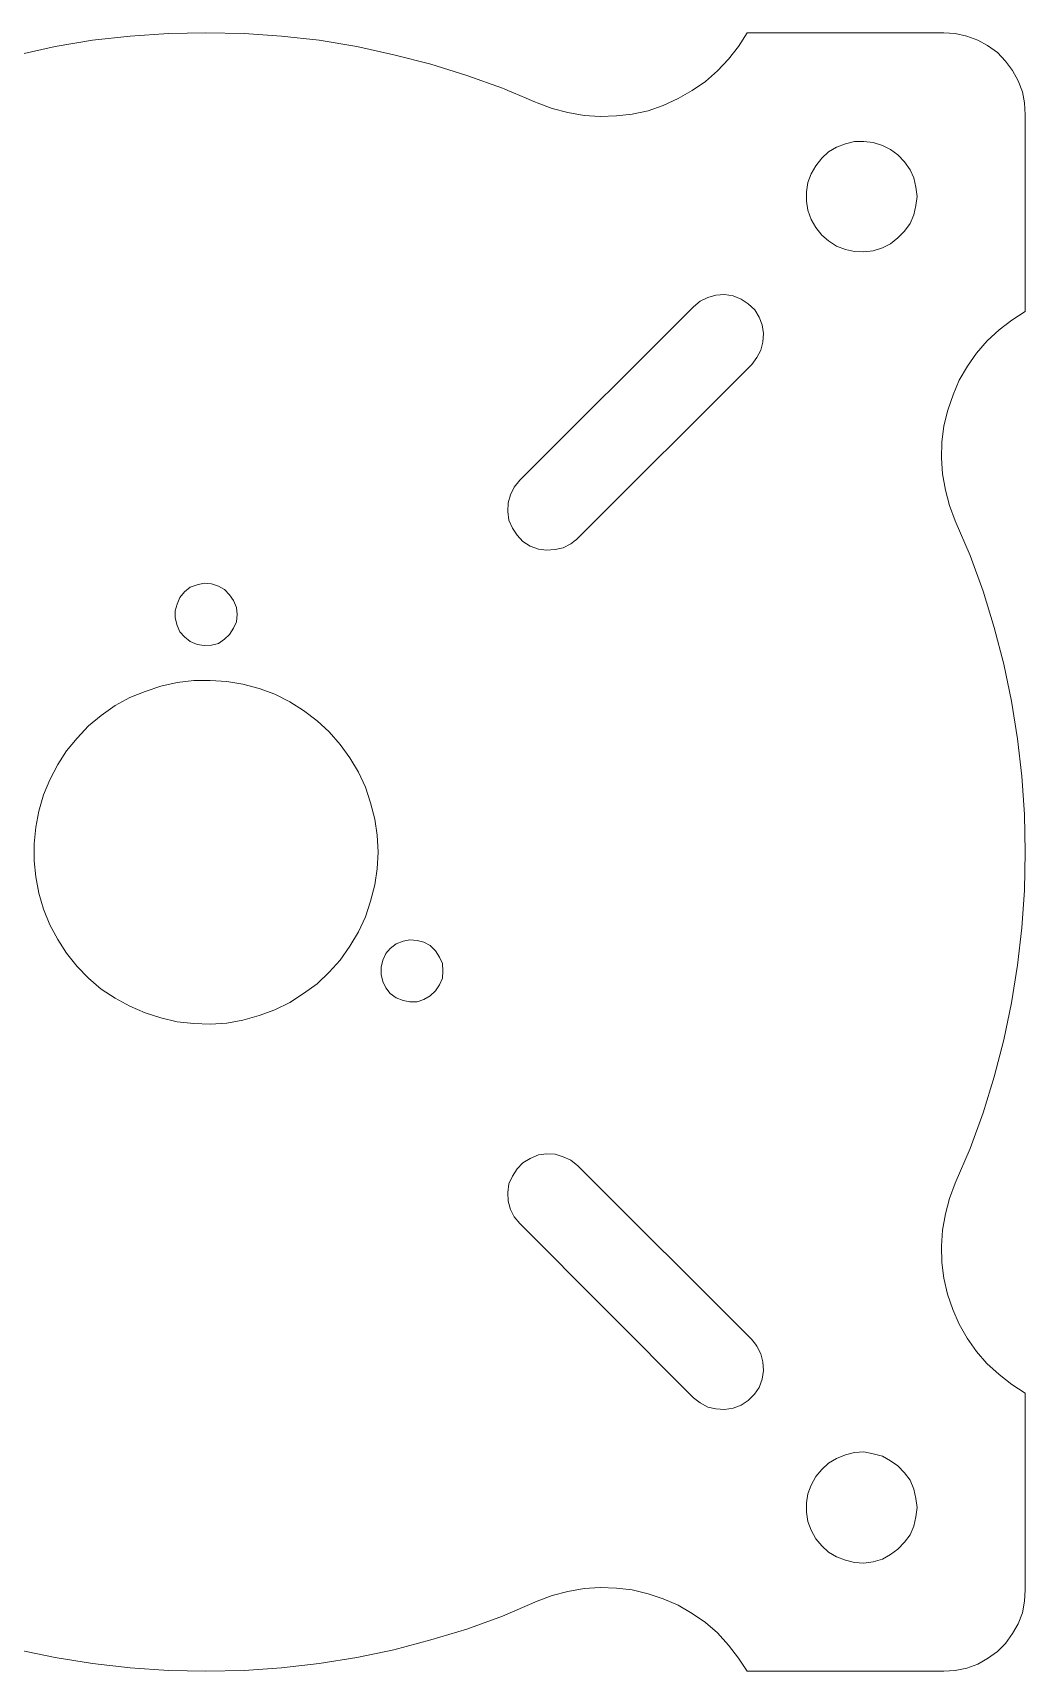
# Model space of a CAD drawing. Header units: millimetres. Extents: x -457 to 427, y -166 to 155.
# Drawn here: x -164.6 to -101.5, y -66.3 to 37.9 of the extents above; entities that cross this region are included whole.
import ezdxf

# ---------------------------------------------------------------- set-up
doc = ezdxf.new("R2010")
doc.units = ezdxf.units.MM
doc.header["$MEASUREMENT"] = 0
doc.layers.add('Livello 1', color=18, linetype='Continuous', true_color=0x000000)

msp = doc.modelspace()

# ---------------------------------------------------------------- linework, layer by layer
at = {"layer": 'Livello 1', "lineweight": 20}
for p, q in [((-106.67, 37.88), (-119.17, 37.88)), ((-101.49, 20.16), (-101.49, 32.66)), ((-133.62, 9.42), (-122.59, 20.45)), ((-118.88, 16.78), (-129.95, 5.71)), ((-129.94, -34.18), (-118.88, -45.21)), ((-122.59, -48.92), (-133.62, -37.85)), ((-101.49, -61.13), (-101.49, -48.63)), ((-119.17, -66.31), (-106.67, -66.31))]:
    msp.add_line(p, q, dxfattribs=at)
for points, knots in [([(-132.52, 33.43), (-132.54, 33.44), (-134.72, 34.35), (-134.72, 34.35), (-134.72, 34.35), (-137, 35.16), (-137, 35.16), (-137, 35.16), (-139.28, 35.89), (-139.28, 35.89), (-139.28, 35.89), (-141.64, 36.48), (-141.64, 36.48), (-141.64, 36.48), (-143.99, 37), (-143.99, 37), (-143.99, 37), (-146.38, 37.4), (-146.38, 37.4), (-146.38, 37.4), (-148.77, 37.66), (-148.77, 37.66), (-148.77, 37.66), (-151.16, 37.84), (-151.16, 37.84), (-151.16, 37.84), (-153.58, 37.88), (-153.58, 37.88), (-153.58, 37.88), (-155.97, 37.84), (-155.97, 37.84), (-155.97, 37.84), (-158.4, 37.66), (-158.4, 37.66), (-158.4, 37.66), (-160.79, 37.4), (-160.79, 37.4), (-160.79, 37.4), (-163.18, 37), (-163.18, 37), (-163.18, 37), (-165.53, 36.48), (-165.53, 36.48), (-165.53, 36.48), (-167.85, 35.89), (-167.85, 35.89), (-167.85, 35.89), (-170.16, 35.16), (-170.16, 35.16), (-170.16, 35.16), (-172.44, 34.35), (-172.44, 34.35), (-172.44, 34.35), (-174.65, 33.43), (-174.65, 33.43)], [27.999444, 27.999444, 27.999444, 27.999444, 28.054702, 28.054702, 28.054702, 28.110275, 28.110275, 28.110275, 28.165848, 28.165848, 28.165848, 28.221421, 28.221421, 28.221421, 28.276994, 28.276994, 28.276994, 28.332567, 28.332567, 28.332567, 28.38814, 28.38814, 28.38814, 28.443714, 28.443714, 28.443714, 28.499287, 28.499287, 28.499287, 28.55486, 28.55486, 28.55486, 28.610433, 28.610433, 28.610433, 28.666006, 28.666006, 28.666006, 28.721579, 28.721579, 28.721579, 28.777152, 28.777152, 28.777152, 28.832725, 28.832725, 28.832725, 28.888298, 28.888298, 28.888298, 28.943871, 28.943871, 28.943871, 28.999444, 28.999444, 28.999444, 28.999444]), ([(-119.17, 37.88), (-119.17, 37.88), (-119.72, 37), (-119.72, 37), (-119.72, 37), (-120.35, 36.19), (-120.35, 36.19), (-120.35, 36.19), (-121.05, 35.45), (-121.05, 35.45), (-121.05, 35.45), (-121.82, 34.79), (-121.82, 34.79), (-121.82, 34.79), (-122.67, 34.2), (-122.67, 34.2), (-122.67, 34.2), (-123.55, 33.69), (-123.55, 33.69), (-123.55, 33.69), (-124.5, 33.25), (-124.5, 33.25), (-124.5, 33.25), (-125.46, 32.92), (-125.46, 32.92), (-125.46, 32.92), (-126.49, 32.7), (-126.49, 32.7), (-126.49, 32.7), (-127.48, 32.59), (-127.48, 32.59), (-127.48, 32.59), (-128.51, 32.55), (-128.51, 32.55), (-128.51, 32.55), (-129.54, 32.62), (-129.54, 32.62), (-129.54, 32.62), (-130.57, 32.81), (-130.57, 32.81), (-130.57, 32.81), (-131.56, 33.06), (-131.56, 33.06), (-131.56, 33.06), (-132.52, 33.43), (-132.52, 33.43)], [26.999444, 26.999444, 26.999444, 26.999444, 27.066111, 27.066111, 27.066111, 27.132778, 27.132778, 27.132778, 27.199444, 27.199444, 27.199444, 27.266111, 27.266111, 27.266111, 27.332778, 27.332778, 27.332778, 27.399444, 27.399444, 27.399444, 27.466111, 27.466111, 27.466111, 27.532778, 27.532778, 27.532778, 27.599444, 27.599444, 27.599444, 27.666111, 27.666111, 27.666111, 27.732778, 27.732778, 27.732778, 27.799444, 27.799444, 27.799444, 27.866111, 27.866111, 27.866111, 27.932778, 27.932778, 27.932778, 27.999444, 27.999444, 27.999444, 27.999444]), ([(-101.49, 32.66), (-101.49, 32.66), (-101.53, 33.43), (-101.53, 33.43), (-101.53, 33.43), (-101.67, 34.13), (-101.67, 34.13), (-101.67, 34.13), (-101.93, 34.83), (-101.93, 34.83), (-101.93, 34.83), (-102.3, 35.49), (-102.3, 35.49), (-102.3, 35.49), (-102.74, 36.08), (-102.74, 36.08), (-102.74, 36.08), (-103.25, 36.63), (-103.25, 36.63), (-103.25, 36.63), (-103.88, 37.07), (-103.88, 37.07), (-103.88, 37.07), (-104.5, 37.4), (-104.5, 37.4), (-104.5, 37.4), (-105.2, 37.66), (-105.2, 37.66), (-105.2, 37.66), (-105.94, 37.84), (-105.94, 37.84), (-105.94, 37.84), (-106.67, 37.88), (-106.67, 37.88)], [13.499722, 13.499722, 13.499722, 13.499722, 13.590631, 13.590631, 13.590631, 13.68154, 13.68154, 13.68154, 13.772449, 13.772449, 13.772449, 13.863358, 13.863358, 13.863358, 13.954268, 13.954268, 13.954268, 14.045177, 14.045177, 14.045177, 14.136086, 14.136086, 14.136086, 14.226995, 14.226995, 14.226995, 14.317904, 14.317904, 14.317904, 14.408813, 14.408813, 14.408813, 14.499722, 14.499722, 14.499722, 14.499722]), ([(-108.36, 27.47), (-108.36, 27.47), (-108.44, 26.89), (-108.44, 26.89), (-108.44, 26.89), (-108.58, 26.3), (-108.58, 26.3), (-108.58, 26.3), (-108.81, 25.75), (-108.81, 25.75), (-108.81, 25.75), (-109.17, 25.27), (-109.17, 25.27), (-109.17, 25.27), (-109.58, 24.83), (-109.58, 24.83), (-109.58, 24.83), (-110.06, 24.46), (-110.06, 24.46), (-110.06, 24.46), (-110.57, 24.2), (-110.57, 24.2), (-110.57, 24.2), (-111.16, 24.02), (-111.16, 24.02), (-111.16, 24.02), (-111.75, 23.95), (-111.75, 23.95), (-111.75, 23.95), (-112.34, 23.98), (-112.34, 23.98), (-112.34, 23.98), (-112.92, 24.09), (-112.92, 24.09), (-112.92, 24.09), (-113.48, 24.31), (-113.48, 24.31), (-113.48, 24.31), (-113.99, 24.64), (-113.99, 24.64), (-113.99, 24.64), (-114.43, 25.01), (-114.43, 25.01), (-114.43, 25.01), (-114.8, 25.49), (-114.8, 25.49), (-114.8, 25.49), (-115.09, 26), (-115.09, 26), (-115.09, 26), (-115.31, 26.59), (-115.31, 26.59), (-115.31, 26.59), (-115.39, 27.18), (-115.39, 27.18), (-115.39, 27.18), (-115.39, 27.77), (-115.39, 27.77), (-115.39, 27.77), (-115.31, 28.36), (-115.31, 28.36), (-115.31, 28.36), (-115.09, 28.91), (-115.09, 28.91), (-115.09, 28.91), (-114.8, 29.42), (-114.8, 29.42), (-114.8, 29.42), (-114.43, 29.9), (-114.43, 29.9), (-114.43, 29.9), (-113.99, 30.31), (-113.99, 30.31), (-113.99, 30.31), (-113.48, 30.6), (-113.48, 30.6), (-113.48, 30.6), (-112.92, 30.82), (-112.92, 30.82), (-112.92, 30.82), (-112.34, 30.97), (-112.34, 30.97), (-112.34, 30.97), (-111.75, 30.97), (-111.75, 30.97), (-111.75, 30.97), (-111.16, 30.9), (-111.16, 30.9), (-111.16, 30.9), (-110.57, 30.71), (-110.57, 30.71), (-110.57, 30.71), (-110.06, 30.46), (-110.06, 30.46), (-110.06, 30.46), (-109.58, 30.12), (-109.58, 30.12), (-109.58, 30.12), (-109.17, 29.68), (-109.17, 29.68), (-109.17, 29.68), (-108.81, 29.17), (-108.81, 29.17), (-108.81, 29.17), (-108.58, 28.66), (-108.58, 28.66), (-108.58, 28.66), (-108.44, 28.07), (-108.44, 28.07), (-108.44, 28.07), (-108.36, 27.47), (-108.36, 27.47)], [0, 0, 0, 0, 0.027027, 0.027027, 0.027027, 0.054054, 0.054054, 0.054054, 0.081081, 0.081081, 0.081081, 0.108108, 0.108108, 0.108108, 0.135135, 0.135135, 0.135135, 0.162162, 0.162162, 0.162162, 0.189189, 0.189189, 0.189189, 0.216216, 0.216216, 0.216216, 0.243243, 0.243243, 0.243243, 0.27027, 0.27027, 0.27027, 0.297297, 0.297297, 0.297297, 0.324324, 0.324324, 0.324324, 0.351351, 0.351351, 0.351351, 0.378378, 0.378378, 0.378378, 0.405405, 0.405405, 0.405405, 0.432432, 0.432432, 0.432432, 0.459459, 0.459459, 0.459459, 0.486486, 0.486486, 0.486486, 0.513514, 0.513514, 0.513514, 0.540541, 0.540541, 0.540541, 0.567568, 0.567568, 0.567568, 0.594595, 0.594595, 0.594595, 0.621622, 0.621622, 0.621622, 0.648649, 0.648649, 0.648649, 0.675676, 0.675676, 0.675676, 0.702703, 0.702703, 0.702703, 0.72973, 0.72973, 0.72973, 0.756757, 0.756757, 0.756757, 0.783784, 0.783784, 0.783784, 0.810811, 0.810811, 0.810811, 0.837838, 0.837838, 0.837838, 0.864865, 0.864865, 0.864865, 0.891892, 0.891892, 0.891892, 0.918919, 0.918919, 0.918919, 0.945946, 0.945946, 0.945946, 0.972973, 0.972973, 0.972973, 1, 1, 1, 1]), ([(-122.59, 20.45), (-122.59, 20.45), (-122.15, 20.82), (-122.15, 20.82), (-122.15, 20.82), (-121.67, 21.04), (-121.67, 21.04), (-121.67, 21.04), (-121.16, 21.19), (-121.16, 21.19), (-121.16, 21.19), (-120.61, 21.23), (-120.61, 21.23), (-120.61, 21.23), (-120.05, 21.15), (-120.05, 21.15), (-120.05, 21.15), (-119.54, 20.93), (-119.54, 20.93), (-119.54, 20.93), (-119.1, 20.64), (-119.1, 20.64), (-119.1, 20.64), (-118.69, 20.27), (-118.69, 20.27), (-118.69, 20.27), (-118.4, 19.79), (-118.4, 19.79), (-118.4, 19.79), (-118.22, 19.31), (-118.22, 19.31), (-118.22, 19.31), (-118.14, 18.76), (-118.14, 18.76), (-118.14, 18.76), (-118.18, 18.21), (-118.18, 18.21), (-118.18, 18.21), (-118.29, 17.7), (-118.29, 17.7), (-118.29, 17.7), (-118.55, 17.22), (-118.55, 17.22), (-118.55, 17.22), (-118.88, 16.78), (-118.88, 16.78)], [16.597655, 16.597655, 16.597655, 16.597655, 16.664321, 16.664321, 16.664321, 16.730988, 16.730988, 16.730988, 16.797655, 16.797655, 16.797655, 16.864321, 16.864321, 16.864321, 16.930988, 16.930988, 16.930988, 16.997655, 16.997655, 16.997655, 17.064321, 17.064321, 17.064321, 17.130988, 17.130988, 17.130988, 17.197655, 17.197655, 17.197655, 17.264321, 17.264321, 17.264321, 17.330988, 17.330988, 17.330988, 17.397655, 17.397655, 17.397655, 17.464321, 17.464321, 17.464321, 17.530988, 17.530988, 17.530988, 17.597655, 17.597655, 17.597655, 17.597655]), ([(-105.94, 6.85), (-105.94, 6.85), (-106.31, 7.81), (-106.31, 7.81), (-106.31, 7.81), (-106.56, 8.8), (-106.56, 8.8), (-106.56, 8.8), (-106.75, 9.83), (-106.75, 9.83), (-106.75, 9.83), (-106.82, 10.82), (-106.82, 10.82), (-106.82, 10.82), (-106.78, 11.85), (-106.78, 11.85), (-106.78, 11.85), (-106.67, 12.88), (-106.67, 12.88), (-106.67, 12.88), (-106.41, 13.87), (-106.41, 13.87), (-106.41, 13.87), (-106.08, 14.86), (-106.08, 14.86), (-106.08, 14.86), (-105.68, 15.78), (-105.68, 15.78), (-105.68, 15.78), (-105.16, 16.67), (-105.16, 16.67), (-105.16, 16.67), (-104.58, 17.51), (-104.58, 17.51), (-104.58, 17.51), (-103.91, 18.28), (-103.91, 18.28), (-103.91, 18.28), (-103.14, 18.98), (-103.14, 18.98), (-103.14, 18.98), (-102.33, 19.61), (-102.33, 19.61), (-102.33, 19.61), (-101.49, 20.16), (-101.49, 20.16)], [0, 0, 0, 0, 0.066667, 0.066667, 0.066667, 0.133333, 0.133333, 0.133333, 0.2, 0.2, 0.2, 0.266667, 0.266667, 0.266667, 0.333333, 0.333333, 0.333333, 0.4, 0.4, 0.4, 0.466667, 0.466667, 0.466667, 0.533333, 0.533333, 0.533333, 0.6, 0.6, 0.6, 0.666667, 0.666667, 0.666667, 0.733333, 0.733333, 0.733333, 0.8, 0.8, 0.8, 0.866667, 0.866667, 0.866667, 0.933333, 0.933333, 0.933333, 1, 1, 1, 1]), ([(-129.95, 5.71), (-129.96, 5.7), (-130.38, 5.38), (-130.38, 5.38), (-130.38, 5.38), (-130.86, 5.12), (-130.86, 5.12), (-130.86, 5.12), (-131.38, 5.01), (-131.38, 5.01), (-131.38, 5.01), (-131.93, 4.98), (-131.93, 4.98), (-131.93, 4.98), (-132.44, 5.05), (-132.44, 5.05), (-132.44, 5.05), (-132.96, 5.23), (-132.96, 5.23), (-132.96, 5.23), (-133.44, 5.53), (-133.44, 5.53), (-133.44, 5.53), (-133.8, 5.93), (-133.8, 5.93), (-133.8, 5.93), (-134.1, 6.37), (-134.1, 6.37), (-134.1, 6.37), (-134.32, 6.89), (-134.32, 6.89), (-134.32, 6.89), (-134.39, 7.44), (-134.39, 7.44), (-134.39, 7.44), (-134.36, 7.99), (-134.36, 7.99), (-134.36, 7.99), (-134.21, 8.5), (-134.21, 8.5), (-134.21, 8.5), (-133.99, 8.98), (-133.99, 8.98), (-133.99, 8.98), (-133.62, 9.42), (-133.62, 9.42)], [33.248661, 33.248661, 33.248661, 33.248661, 33.313928, 33.313928, 33.313928, 33.380695, 33.380695, 33.380695, 33.447462, 33.447462, 33.447462, 33.514228, 33.514228, 33.514228, 33.580995, 33.580995, 33.580995, 33.647761, 33.647761, 33.647761, 33.714528, 33.714528, 33.714528, 33.781295, 33.781295, 33.781295, 33.848061, 33.848061, 33.848061, 33.914828, 33.914828, 33.914828, 33.981594, 33.981594, 33.981594, 34.048361, 34.048361, 34.048361, 34.115128, 34.115128, 34.115128, 34.181894, 34.181894, 34.181894, 34.248661, 34.248661, 34.248661, 34.248661]), ([(-105.94, -35.28), (-105.94, -35.28), (-104.98, -33.08), (-104.98, -33.08), (-104.98, -33.08), (-104.17, -30.8), (-104.17, -30.8), (-104.17, -30.8), (-103.47, -28.52), (-103.47, -28.52), (-103.47, -28.52), (-102.85, -26.16), (-102.85, -26.16), (-102.85, -26.16), (-102.37, -23.81), (-102.37, -23.81), (-102.37, -23.81), (-101.97, -21.42), (-101.97, -21.42), (-101.97, -21.42), (-101.71, -19.03), (-101.71, -19.03), (-101.71, -19.03), (-101.53, -16.64), (-101.53, -16.64), (-101.53, -16.64), (-101.49, -14.22), (-101.49, -14.22), (-101.49, -14.22), (-101.53, -11.83), (-101.53, -11.83), (-101.53, -11.83), (-101.71, -9.4), (-101.71, -9.4), (-101.71, -9.4), (-101.97, -7.01), (-101.97, -7.01), (-101.97, -7.01), (-102.37, -4.62), (-102.37, -4.62), (-102.37, -4.62), (-102.85, -2.27), (-102.85, -2.27), (-102.85, -2.27), (-103.47, 0.05), (-103.47, 0.05), (-103.47, 0.05), (-104.17, 2.36), (-104.17, 2.36), (-104.17, 2.36), (-104.98, 4.64), (-104.98, 4.64), (-104.98, 4.64), (-105.94, 6.85), (-105.94, 6.85)], [-1, -1, -1, -1, -0.944444, -0.944444, -0.944444, -0.888889, -0.888889, -0.888889, -0.833333, -0.833333, -0.833333, -0.777778, -0.777778, -0.777778, -0.722222, -0.722222, -0.722222, -0.666667, -0.666667, -0.666667, -0.611111, -0.611111, -0.611111, -0.555556, -0.555556, -0.555556, -0.5, -0.5, -0.5, -0.444444, -0.444444, -0.444444, -0.388889, -0.388889, -0.388889, -0.333333, -0.333333, -0.333333, -0.277778, -0.277778, -0.277778, -0.222222, -0.222222, -0.222222, -0.166667, -0.166667, -0.166667, -0.111111, -0.111111, -0.111111, -0.055556, -0.055556, -0.055556, 0, 0, 0, 0]), ([(-151.6, 0.89), (-151.6, 0.89), (-151.64, 0.42), (-151.64, 0.42), (-151.64, 0.42), (-151.82, 0.01), (-151.82, 0.01), (-151.82, 0.01), (-152.08, -0.39), (-152.08, -0.39), (-152.08, -0.39), (-152.41, -0.69), (-152.41, -0.69), (-152.41, -0.69), (-152.78, -0.95), (-152.78, -0.95), (-152.78, -0.95), (-153.22, -1.06), (-153.22, -1.06), (-153.22, -1.06), (-153.69, -1.09), (-153.69, -1.09), (-153.69, -1.09), (-154.14, -1.02), (-154.14, -1.02), (-154.14, -1.02), (-154.58, -0.84), (-154.58, -0.84), (-154.58, -0.84), (-154.94, -0.54), (-154.94, -0.54), (-154.94, -0.54), (-155.24, -0.21), (-155.24, -0.21), (-155.24, -0.21), (-155.42, 0.19), (-155.42, 0.19), (-155.42, 0.19), (-155.53, 0.67), (-155.53, 0.67), (-155.53, 0.67), (-155.53, 1.11), (-155.53, 1.11), (-155.53, 1.11), (-155.42, 1.55), (-155.42, 1.55), (-155.42, 1.55), (-155.24, 1.96), (-155.24, 1.96), (-155.24, 1.96), (-154.94, 2.33), (-154.94, 2.33), (-154.94, 2.33), (-154.58, 2.62), (-154.58, 2.62), (-154.58, 2.62), (-154.14, 2.77), (-154.14, 2.77), (-154.14, 2.77), (-153.69, 2.88), (-153.69, 2.88), (-153.69, 2.88), (-153.22, 2.84), (-153.22, 2.84), (-153.22, 2.84), (-152.78, 2.69), (-152.78, 2.69), (-152.78, 2.69), (-152.41, 2.47), (-152.41, 2.47), (-152.41, 2.47), (-152.08, 2.14), (-152.08, 2.14), (-152.08, 2.14), (-151.82, 1.77), (-151.82, 1.77), (-151.82, 1.77), (-151.64, 1.33), (-151.64, 1.33), (-151.64, 1.33), (-151.6, 0.89), (-151.6, 0.89)], [0, 0, 0, 0, 0.037037, 0.037037, 0.037037, 0.074074, 0.074074, 0.074074, 0.111111, 0.111111, 0.111111, 0.148148, 0.148148, 0.148148, 0.185185, 0.185185, 0.185185, 0.222222, 0.222222, 0.222222, 0.259259, 0.259259, 0.259259, 0.296296, 0.296296, 0.296296, 0.333333, 0.333333, 0.333333, 0.37037, 0.37037, 0.37037, 0.407407, 0.407407, 0.407407, 0.444444, 0.444444, 0.444444, 0.481481, 0.481481, 0.481481, 0.518519, 0.518519, 0.518519, 0.555556, 0.555556, 0.555556, 0.592593, 0.592593, 0.592593, 0.62963, 0.62963, 0.62963, 0.666667, 0.666667, 0.666667, 0.703704, 0.703704, 0.703704, 0.740741, 0.740741, 0.740741, 0.777778, 0.777778, 0.777778, 0.814815, 0.814815, 0.814815, 0.851852, 0.851852, 0.851852, 0.888889, 0.888889, 0.888889, 0.925926, 0.925926, 0.925926, 0.962963, 0.962963, 0.962963, 1, 1, 1, 1]), ([(-142.63, -14.22), (-142.63, -14.22), (-142.7, -15.28), (-142.7, -15.28), (-142.7, -15.28), (-142.85, -16.31), (-142.85, -16.31), (-142.85, -16.31), (-143.11, -17.34), (-143.11, -17.34), (-143.11, -17.34), (-143.44, -18.33), (-143.44, -18.33), (-143.44, -18.33), (-143.88, -19.29), (-143.88, -19.29), (-143.88, -19.29), (-144.43, -20.21), (-144.43, -20.21), (-144.43, -20.21), (-145.05, -21.09), (-145.05, -21.09), (-145.05, -21.09), (-145.75, -21.86), (-145.75, -21.86), (-145.75, -21.86), (-146.52, -22.6), (-146.52, -22.6), (-146.52, -22.6), (-147.37, -23.22), (-147.37, -23.22), (-147.37, -23.22), (-148.25, -23.78), (-148.25, -23.78), (-148.25, -23.78), (-149.21, -24.25), (-149.21, -24.25), (-149.21, -24.25), (-150.2, -24.62), (-150.2, -24.62), (-150.2, -24.62), (-151.23, -24.92), (-151.23, -24.92), (-151.23, -24.92), (-152.26, -25.1), (-152.26, -25.1), (-152.26, -25.1), (-153.32, -25.17), (-153.32, -25.17), (-153.32, -25.17), (-154.35, -25.13), (-154.35, -25.13), (-154.35, -25.13), (-155.42, -25.02), (-155.42, -25.02), (-155.42, -25.02), (-156.45, -24.77), (-156.45, -24.77), (-156.45, -24.77), (-157.44, -24.44), (-157.44, -24.44), (-157.44, -24.44), (-158.43, -24.03), (-158.43, -24.03), (-158.43, -24.03), (-159.35, -23.52), (-159.35, -23.52), (-159.35, -23.52), (-160.24, -22.93), (-160.24, -22.93), (-160.24, -22.93), (-161.04, -22.23), (-161.04, -22.23), (-161.04, -22.23), (-161.78, -21.5), (-161.78, -21.5), (-161.78, -21.5), (-162.44, -20.65), (-162.44, -20.65), (-162.44, -20.65), (-162.99, -19.77), (-162.99, -19.77), (-162.99, -19.77), (-163.51, -18.85), (-163.51, -18.85), (-163.51, -18.85), (-163.91, -17.86), (-163.91, -17.86), (-163.91, -17.86), (-164.21, -16.83), (-164.21, -16.83), (-164.21, -16.83), (-164.39, -15.8), (-164.39, -15.8), (-164.39, -15.8), (-164.5, -14.77), (-164.5, -14.77), (-164.5, -14.77), (-164.5, -13.7), (-164.5, -13.7), (-164.5, -13.7), (-164.39, -12.64), (-164.39, -12.64), (-164.39, -12.64), (-164.21, -11.61), (-164.21, -11.61), (-164.21, -11.61), (-163.91, -10.58), (-163.91, -10.58), (-163.91, -10.58), (-163.51, -9.62), (-163.51, -9.62), (-163.51, -9.62), (-162.99, -8.66), (-162.99, -8.66), (-162.99, -8.66), (-162.44, -7.78), (-162.44, -7.78), (-162.44, -7.78), (-161.78, -6.97), (-161.78, -6.97), (-161.78, -6.97), (-161.04, -6.2), (-161.04, -6.2), (-161.04, -6.2), (-160.24, -5.54), (-160.24, -5.54), (-160.24, -5.54), (-159.35, -4.91), (-159.35, -4.91), (-159.35, -4.91), (-158.43, -4.4), (-158.43, -4.4), (-158.43, -4.4), (-157.44, -4), (-157.44, -4), (-157.44, -4), (-156.45, -3.67), (-156.45, -3.67), (-156.45, -3.67), (-155.42, -3.44), (-155.42, -3.44), (-155.42, -3.44), (-154.35, -3.3), (-154.35, -3.3), (-154.35, -3.3), (-153.32, -3.3), (-153.32, -3.3), (-153.32, -3.3), (-152.26, -3.37), (-152.26, -3.37), (-152.26, -3.37), (-151.23, -3.55), (-151.23, -3.55), (-151.23, -3.55), (-150.2, -3.81), (-150.2, -3.81), (-150.2, -3.81), (-149.21, -4.18), (-149.21, -4.18), (-149.21, -4.18), (-148.25, -4.66), (-148.25, -4.66), (-148.25, -4.66), (-147.37, -5.21), (-147.37, -5.21), (-147.37, -5.21), (-146.52, -5.87), (-146.52, -5.87), (-146.52, -5.87), (-145.75, -6.57), (-145.75, -6.57), (-145.75, -6.57), (-145.05, -7.38), (-145.05, -7.38), (-145.05, -7.38), (-144.43, -8.22), (-144.43, -8.22), (-144.43, -8.22), (-143.88, -9.14), (-143.88, -9.14), (-143.88, -9.14), (-143.44, -10.1), (-143.44, -10.1), (-143.44, -10.1), (-143.11, -11.09), (-143.11, -11.09), (-143.11, -11.09), (-142.85, -12.12), (-142.85, -12.12), (-142.85, -12.12), (-142.7, -13.15), (-142.7, -13.15), (-142.7, -13.15), (-142.63, -14.22), (-142.63, -14.22)], [0, 0, 0, 0, 0.015385, 0.015385, 0.015385, 0.030769, 0.030769, 0.030769, 0.046154, 0.046154, 0.046154, 0.061538, 0.061538, 0.061538, 0.076923, 0.076923, 0.076923, 0.092308, 0.092308, 0.092308, 0.107692, 0.107692, 0.107692, 0.123077, 0.123077, 0.123077, 0.138462, 0.138462, 0.138462, 0.153846, 0.153846, 0.153846, 0.169231, 0.169231, 0.169231, 0.184615, 0.184615, 0.184615, 0.2, 0.2, 0.2, 0.215385, 0.215385, 0.215385, 0.230769, 0.230769, 0.230769, 0.246154, 0.246154, 0.246154, 0.261538, 0.261538, 0.261538, 0.276923, 0.276923, 0.276923, 0.292308, 0.292308, 0.292308, 0.307692, 0.307692, 0.307692, 0.323077, 0.323077, 0.323077, 0.338462, 0.338462, 0.338462, 0.353846, 0.353846, 0.353846, 0.369231, 0.369231, 0.369231, 0.384615, 0.384615, 0.384615, 0.4, 0.4, 0.4, 0.415385, 0.415385, 0.415385, 0.430769, 0.430769, 0.430769, 0.446154, 0.446154, 0.446154, 0.461538, 0.461538, 0.461538, 0.476923, 0.476923, 0.476923, 0.492308, 0.492308, 0.492308, 0.507692, 0.507692, 0.507692, 0.523077, 0.523077, 0.523077, 0.538462, 0.538462, 0.538462, 0.553846, 0.553846, 0.553846, 0.569231, 0.569231, 0.569231, 0.584615, 0.584615, 0.584615, 0.6, 0.6, 0.6, 0.615385, 0.615385, 0.615385, 0.630769, 0.630769, 0.630769, 0.646154, 0.646154, 0.646154, 0.661538, 0.661538, 0.661538, 0.676923, 0.676923, 0.676923, 0.692308, 0.692308, 0.692308, 0.707692, 0.707692, 0.707692, 0.723077, 0.723077, 0.723077, 0.738462, 0.738462, 0.738462, 0.753846, 0.753846, 0.753846, 0.769231, 0.769231, 0.769231, 0.784615, 0.784615, 0.784615, 0.8, 0.8, 0.8, 0.815385, 0.815385, 0.815385, 0.830769, 0.830769, 0.830769, 0.846154, 0.846154, 0.846154, 0.861538, 0.861538, 0.861538, 0.876923, 0.876923, 0.876923, 0.892308, 0.892308, 0.892308, 0.907692, 0.907692, 0.907692, 0.923077, 0.923077, 0.923077, 0.938462, 0.938462, 0.938462, 0.953846, 0.953846, 0.953846, 0.969231, 0.969231, 0.969231, 0.984615, 0.984615, 0.984615, 1, 1, 1, 1]), ([(-138.51, -21.79), (-138.51, -21.79), (-138.55, -22.23), (-138.55, -22.23), (-138.55, -22.23), (-138.73, -22.67), (-138.73, -22.67), (-138.73, -22.67), (-138.99, -23.04), (-138.99, -23.04), (-138.99, -23.04), (-139.32, -23.37), (-139.32, -23.37), (-139.32, -23.37), (-139.72, -23.59), (-139.72, -23.59), (-139.72, -23.59), (-140.16, -23.74), (-140.16, -23.74), (-140.16, -23.74), (-140.61, -23.74), (-140.61, -23.74), (-140.61, -23.74), (-141.05, -23.66), (-141.05, -23.66), (-141.05, -23.66), (-141.49, -23.48), (-141.49, -23.48), (-141.49, -23.48), (-141.86, -23.22), (-141.86, -23.22), (-141.86, -23.22), (-142.15, -22.86), (-142.15, -22.86), (-142.15, -22.86), (-142.33, -22.45), (-142.33, -22.45), (-142.33, -22.45), (-142.44, -22.01), (-142.44, -22.01), (-142.44, -22.01), (-142.44, -21.53), (-142.44, -21.53), (-142.44, -21.53), (-142.33, -21.09), (-142.33, -21.09), (-142.33, -21.09), (-142.15, -20.68), (-142.15, -20.68), (-142.15, -20.68), (-141.86, -20.35), (-141.86, -20.35), (-141.86, -20.35), (-141.49, -20.06), (-141.49, -20.06), (-141.49, -20.06), (-141.05, -19.88), (-141.05, -19.88), (-141.05, -19.88), (-140.61, -19.8), (-140.61, -19.8), (-140.61, -19.8), (-140.16, -19.84), (-140.16, -19.84), (-140.16, -19.84), (-139.72, -19.95), (-139.72, -19.95), (-139.72, -19.95), (-139.32, -20.17), (-139.32, -20.17), (-139.32, -20.17), (-138.99, -20.5), (-138.99, -20.5), (-138.99, -20.5), (-138.73, -20.91), (-138.73, -20.91), (-138.73, -20.91), (-138.55, -21.31), (-138.55, -21.31), (-138.55, -21.31), (-138.51, -21.79), (-138.51, -21.79)], [0, 0, 0, 0, 0.037037, 0.037037, 0.037037, 0.074074, 0.074074, 0.074074, 0.111111, 0.111111, 0.111111, 0.148148, 0.148148, 0.148148, 0.185185, 0.185185, 0.185185, 0.222222, 0.222222, 0.222222, 0.259259, 0.259259, 0.259259, 0.296296, 0.296296, 0.296296, 0.333333, 0.333333, 0.333333, 0.37037, 0.37037, 0.37037, 0.407407, 0.407407, 0.407407, 0.444444, 0.444444, 0.444444, 0.481481, 0.481481, 0.481481, 0.518519, 0.518519, 0.518519, 0.555556, 0.555556, 0.555556, 0.592593, 0.592593, 0.592593, 0.62963, 0.62963, 0.62963, 0.666667, 0.666667, 0.666667, 0.703704, 0.703704, 0.703704, 0.740741, 0.740741, 0.740741, 0.777778, 0.777778, 0.777778, 0.814815, 0.814815, 0.814815, 0.851852, 0.851852, 0.851852, 0.888889, 0.888889, 0.888889, 0.925926, 0.925926, 0.925926, 0.962963, 0.962963, 0.962963, 1, 1, 1, 1]), ([(-133.62, -37.85), (-133.62, -37.85), (-133.99, -37.41), (-133.99, -37.41), (-133.99, -37.41), (-134.21, -36.94), (-134.21, -36.94), (-134.21, -36.94), (-134.36, -36.42), (-134.36, -36.42), (-134.36, -36.42), (-134.39, -35.87), (-134.39, -35.87), (-134.39, -35.87), (-134.32, -35.32), (-134.32, -35.32), (-134.32, -35.32), (-134.1, -34.84), (-134.1, -34.84), (-134.1, -34.84), (-133.8, -34.36), (-133.8, -34.36), (-133.8, -34.36), (-133.44, -33.99), (-133.44, -33.99), (-133.44, -33.99), (-132.96, -33.7), (-132.96, -33.7), (-132.96, -33.7), (-132.44, -33.48), (-132.44, -33.48), (-132.44, -33.48), (-131.93, -33.4), (-131.93, -33.4), (-131.93, -33.4), (-131.38, -33.44), (-131.38, -33.44), (-131.38, -33.44), (-130.86, -33.59), (-130.86, -33.59), (-130.86, -33.59), (-130.39, -33.81), (-130.39, -33.81), (-130.39, -33.81), (-129.94, -34.18), (-129.94, -34.18)], [48.872026, 48.872026, 48.872026, 48.872026, 48.938693, 48.938693, 48.938693, 49.005359, 49.005359, 49.005359, 49.072026, 49.072026, 49.072026, 49.138693, 49.138693, 49.138693, 49.205359, 49.205359, 49.205359, 49.272026, 49.272026, 49.272026, 49.338693, 49.338693, 49.338693, 49.405359, 49.405359, 49.405359, 49.472026, 49.472026, 49.472026, 49.538693, 49.538693, 49.538693, 49.605359, 49.605359, 49.605359, 49.672026, 49.672026, 49.672026, 49.738693, 49.738693, 49.738693, 49.805359, 49.805359, 49.805359, 49.872026, 49.872026, 49.872026, 49.872026]), ([(-101.49, -48.63), (-101.49, -48.63), (-102.34, -48.08), (-102.34, -48.08), (-102.34, -48.08), (-103.14, -47.45), (-103.14, -47.45), (-103.14, -47.45), (-103.92, -46.75), (-103.92, -46.75), (-103.92, -46.75), (-104.58, -45.98), (-104.58, -45.98), (-104.58, -45.98), (-105.17, -45.13), (-105.17, -45.13), (-105.17, -45.13), (-105.68, -44.25), (-105.68, -44.25), (-105.68, -44.25), (-106.09, -43.3), (-106.09, -43.3), (-106.09, -43.3), (-106.42, -42.34), (-106.42, -42.34), (-106.42, -42.34), (-106.67, -41.31), (-106.67, -41.31), (-106.67, -41.31), (-106.78, -40.32), (-106.78, -40.32), (-106.78, -40.32), (-106.82, -39.29), (-106.82, -39.29), (-106.82, -39.29), (-106.75, -38.26), (-106.75, -38.26), (-106.75, -38.26), (-106.56, -37.23), (-106.56, -37.23), (-106.56, -37.23), (-106.31, -36.24), (-106.31, -36.24), (-106.31, -36.24), (-105.94, -35.28), (-105.94, -35.28)], [12.499722, 12.499722, 12.499722, 12.499722, 12.566389, 12.566389, 12.566389, 12.633055, 12.633055, 12.633055, 12.699722, 12.699722, 12.699722, 12.766389, 12.766389, 12.766389, 12.833055, 12.833055, 12.833055, 12.899722, 12.899722, 12.899722, 12.966389, 12.966389, 12.966389, 13.033055, 13.033055, 13.033055, 13.099722, 13.099722, 13.099722, 13.166389, 13.166389, 13.166389, 13.233055, 13.233055, 13.233055, 13.299722, 13.299722, 13.299722, 13.366389, 13.366389, 13.366389, 13.433055, 13.433055, 13.433055, 13.499722, 13.499722, 13.499722, 13.499722]), ([(-118.88, -45.21), (-118.87, -45.22), (-118.55, -45.65), (-118.55, -45.65), (-118.55, -45.65), (-118.29, -46.13), (-118.29, -46.13), (-118.29, -46.13), (-118.18, -46.64), (-118.18, -46.64), (-118.18, -46.64), (-118.14, -47.19), (-118.14, -47.19), (-118.14, -47.19), (-118.22, -47.74), (-118.22, -47.74), (-118.22, -47.74), (-118.4, -48.26), (-118.4, -48.26), (-118.4, -48.26), (-118.7, -48.7), (-118.7, -48.7), (-118.7, -48.7), (-119.1, -49.1), (-119.1, -49.1), (-119.1, -49.1), (-119.54, -49.4), (-119.54, -49.4), (-119.54, -49.4), (-120.06, -49.58), (-120.06, -49.58), (-120.06, -49.58), (-120.61, -49.66), (-120.61, -49.66), (-120.61, -49.66), (-121.16, -49.62), (-121.16, -49.62), (-121.16, -49.62), (-121.67, -49.51), (-121.67, -49.51), (-121.67, -49.51), (-122.15, -49.25), (-122.15, -49.25), (-122.15, -49.25), (-122.59, -48.92), (-122.59, -48.92)], [32.248116, 32.248116, 32.248116, 32.248116, 32.313894, 32.313894, 32.313894, 32.380624, 32.380624, 32.380624, 32.447354, 32.447354, 32.447354, 32.514085, 32.514085, 32.514085, 32.580815, 32.580815, 32.580815, 32.647545, 32.647545, 32.647545, 32.714275, 32.714275, 32.714275, 32.781005, 32.781005, 32.781005, 32.847735, 32.847735, 32.847735, 32.914465, 32.914465, 32.914465, 32.981195, 32.981195, 32.981195, 33.047925, 33.047925, 33.047925, 33.114656, 33.114656, 33.114656, 33.181386, 33.181386, 33.181386, 33.248116, 33.248116, 33.248116, 33.248116]), ([(-108.36, -55.91), (-108.36, -55.91), (-108.44, -56.49), (-108.44, -56.49), (-108.44, -56.49), (-108.58, -57.08), (-108.58, -57.08), (-108.58, -57.08), (-108.81, -57.63), (-108.81, -57.63), (-108.81, -57.63), (-109.17, -58.11), (-109.17, -58.11), (-109.17, -58.11), (-109.58, -58.55), (-109.58, -58.55), (-109.58, -58.55), (-110.06, -58.88), (-110.06, -58.88), (-110.06, -58.88), (-110.57, -59.18), (-110.57, -59.18), (-110.57, -59.18), (-111.16, -59.36), (-111.16, -59.36), (-111.16, -59.36), (-111.75, -59.44), (-111.75, -59.44), (-111.75, -59.44), (-112.34, -59.4), (-112.34, -59.4), (-112.34, -59.4), (-112.92, -59.25), (-112.92, -59.25), (-112.92, -59.25), (-113.48, -59.03), (-113.48, -59.03), (-113.48, -59.03), (-113.99, -58.74), (-113.99, -58.74), (-113.99, -58.74), (-114.43, -58.33), (-114.43, -58.33), (-114.43, -58.33), (-114.8, -57.89), (-114.8, -57.89), (-114.8, -57.89), (-115.09, -57.34), (-115.09, -57.34), (-115.09, -57.34), (-115.31, -56.79), (-115.31, -56.79), (-115.31, -56.79), (-115.39, -56.2), (-115.39, -56.2), (-115.39, -56.2), (-115.39, -55.61), (-115.39, -55.61), (-115.39, -55.61), (-115.31, -55.02), (-115.31, -55.02), (-115.31, -55.02), (-115.09, -54.47), (-115.09, -54.47), (-115.09, -54.47), (-114.8, -53.92), (-114.8, -53.92), (-114.8, -53.92), (-114.43, -53.48), (-114.43, -53.48), (-114.43, -53.48), (-113.99, -53.07), (-113.99, -53.07), (-113.99, -53.07), (-113.48, -52.78), (-113.48, -52.78), (-113.48, -52.78), (-112.92, -52.56), (-112.92, -52.56), (-112.92, -52.56), (-112.34, -52.41), (-112.34, -52.41), (-112.34, -52.41), (-111.75, -52.37), (-111.75, -52.37), (-111.75, -52.37), (-111.16, -52.48), (-111.16, -52.48), (-111.16, -52.48), (-110.57, -52.63), (-110.57, -52.63), (-110.57, -52.63), (-110.06, -52.93), (-110.06, -52.93), (-110.06, -52.93), (-109.58, -53.26), (-109.58, -53.26), (-109.58, -53.26), (-109.17, -53.7), (-109.17, -53.7), (-109.17, -53.7), (-108.81, -54.17), (-108.81, -54.17), (-108.81, -54.17), (-108.58, -54.73), (-108.58, -54.73), (-108.58, -54.73), (-108.44, -55.32), (-108.44, -55.32), (-108.44, -55.32), (-108.36, -55.91), (-108.36, -55.91)], [0, 0, 0, 0, 0.027027, 0.027027, 0.027027, 0.054054, 0.054054, 0.054054, 0.081081, 0.081081, 0.081081, 0.108108, 0.108108, 0.108108, 0.135135, 0.135135, 0.135135, 0.162162, 0.162162, 0.162162, 0.189189, 0.189189, 0.189189, 0.216216, 0.216216, 0.216216, 0.243243, 0.243243, 0.243243, 0.27027, 0.27027, 0.27027, 0.297297, 0.297297, 0.297297, 0.324324, 0.324324, 0.324324, 0.351351, 0.351351, 0.351351, 0.378378, 0.378378, 0.378378, 0.405405, 0.405405, 0.405405, 0.432432, 0.432432, 0.432432, 0.459459, 0.459459, 0.459459, 0.486486, 0.486486, 0.486486, 0.513514, 0.513514, 0.513514, 0.540541, 0.540541, 0.540541, 0.567568, 0.567568, 0.567568, 0.594595, 0.594595, 0.594595, 0.621622, 0.621622, 0.621622, 0.648649, 0.648649, 0.648649, 0.675676, 0.675676, 0.675676, 0.702703, 0.702703, 0.702703, 0.72973, 0.72973, 0.72973, 0.756757, 0.756757, 0.756757, 0.783784, 0.783784, 0.783784, 0.810811, 0.810811, 0.810811, 0.837838, 0.837838, 0.837838, 0.864865, 0.864865, 0.864865, 0.891892, 0.891892, 0.891892, 0.918919, 0.918919, 0.918919, 0.945946, 0.945946, 0.945946, 0.972973, 0.972973, 0.972973, 1, 1, 1, 1]), ([(-132.52, -61.86), (-132.52, -61.86), (-131.56, -61.49), (-131.56, -61.49), (-131.56, -61.49), (-130.57, -61.24), (-130.57, -61.24), (-130.57, -61.24), (-129.54, -61.05), (-129.54, -61.05), (-129.54, -61.05), (-128.51, -60.98), (-128.51, -60.98), (-128.51, -60.98), (-127.48, -61.02), (-127.48, -61.02), (-127.48, -61.02), (-126.49, -61.13), (-126.49, -61.13), (-126.49, -61.13), (-125.46, -61.38), (-125.46, -61.38), (-125.46, -61.38), (-124.5, -61.71), (-124.5, -61.71), (-124.5, -61.71), (-123.55, -62.12), (-123.55, -62.12), (-123.55, -62.12), (-122.66, -62.63), (-122.66, -62.63), (-122.66, -62.63), (-121.82, -63.22), (-121.82, -63.22), (-121.82, -63.22), (-121.05, -63.88), (-121.05, -63.88), (-121.05, -63.88), (-120.35, -64.66), (-120.35, -64.66), (-120.35, -64.66), (-119.72, -65.47), (-119.72, -65.47), (-119.72, -65.47), (-119.17, -66.31), (-119.17, -66.31)], [14.499722, 14.499722, 14.499722, 14.499722, 14.566389, 14.566389, 14.566389, 14.633055, 14.633055, 14.633055, 14.699722, 14.699722, 14.699722, 14.766389, 14.766389, 14.766389, 14.833055, 14.833055, 14.833055, 14.899722, 14.899722, 14.899722, 14.966389, 14.966389, 14.966389, 15.033055, 15.033055, 15.033055, 15.099722, 15.099722, 15.099722, 15.166389, 15.166389, 15.166389, 15.233055, 15.233055, 15.233055, 15.299722, 15.299722, 15.299722, 15.366389, 15.366389, 15.366389, 15.433055, 15.433055, 15.433055, 15.499722, 15.499722, 15.499722, 15.499722]), ([(-106.67, -66.31), (-106.67, -66.31), (-105.94, -66.27), (-105.94, -66.27), (-105.94, -66.27), (-105.2, -66.12), (-105.2, -66.12), (-105.2, -66.12), (-104.5, -65.87), (-104.5, -65.87), (-104.5, -65.87), (-103.88, -65.5), (-103.88, -65.5), (-103.88, -65.5), (-103.25, -65.06), (-103.25, -65.06), (-103.25, -65.06), (-102.74, -64.54), (-102.74, -64.54), (-102.74, -64.54), (-102.3, -63.92), (-102.3, -63.92), (-102.3, -63.92), (-101.93, -63.3), (-101.93, -63.3), (-101.93, -63.3), (-101.67, -62.6), (-101.67, -62.6), (-101.67, -62.6), (-101.53, -61.86), (-101.53, -61.86), (-101.53, -61.86), (-101.49, -61.13), (-101.49, -61.13)], [-1, -1, -1, -1, -0.909091, -0.909091, -0.909091, -0.818182, -0.818182, -0.818182, -0.727273, -0.727273, -0.727273, -0.636364, -0.636364, -0.636364, -0.545455, -0.545455, -0.545455, -0.454545, -0.454545, -0.454545, -0.363636, -0.363636, -0.363636, -0.272727, -0.272727, -0.272727, -0.181818, -0.181818, -0.181818, -0.090909, -0.090909, -0.090909, 0, 0, 0, 0]), ([(-174.65, -61.86), (-174.65, -61.86), (-172.44, -62.82), (-172.44, -62.82), (-172.44, -62.82), (-170.16, -63.63), (-170.16, -63.63), (-170.16, -63.63), (-167.85, -64.32), (-167.85, -64.32), (-167.85, -64.32), (-165.53, -64.95), (-165.53, -64.95), (-165.53, -64.95), (-163.18, -65.43), (-163.18, -65.43), (-163.18, -65.43), (-160.79, -65.83), (-160.79, -65.83), (-160.79, -65.83), (-158.4, -66.09), (-158.4, -66.09), (-158.4, -66.09), (-155.97, -66.27), (-155.97, -66.27), (-155.97, -66.27), (-153.58, -66.31), (-153.58, -66.31), (-153.58, -66.31), (-151.16, -66.27), (-151.16, -66.27), (-151.16, -66.27), (-148.77, -66.09), (-148.77, -66.09), (-148.77, -66.09), (-146.38, -65.83), (-146.38, -65.83), (-146.38, -65.83), (-143.99, -65.43), (-143.99, -65.43), (-143.99, -65.43), (-141.63, -64.95), (-141.63, -64.95), (-141.63, -64.95), (-139.28, -64.32), (-139.28, -64.32), (-139.28, -64.32), (-137, -63.63), (-137, -63.63), (-137, -63.63), (-134.72, -62.82), (-134.72, -62.82), (-134.72, -62.82), (-132.52, -61.86), (-132.52, -61.86)], [13.499722, 13.499722, 13.499722, 13.499722, 13.555278, 13.555278, 13.555278, 13.610833, 13.610833, 13.610833, 13.666389, 13.666389, 13.666389, 13.721944, 13.721944, 13.721944, 13.7775, 13.7775, 13.7775, 13.833055, 13.833055, 13.833055, 13.888611, 13.888611, 13.888611, 13.944167, 13.944167, 13.944167, 13.999722, 13.999722, 13.999722, 14.055278, 14.055278, 14.055278, 14.110833, 14.110833, 14.110833, 14.166389, 14.166389, 14.166389, 14.221944, 14.221944, 14.221944, 14.2775, 14.2775, 14.2775, 14.333055, 14.333055, 14.333055, 14.388611, 14.388611, 14.388611, 14.444167, 14.444167, 14.444167, 14.499722, 14.499722, 14.499722, 14.499722])]:
    msp.add_open_spline(points, degree=3, knots=knots, dxfattribs=at)

doc.saveas('drawing.dxf')
